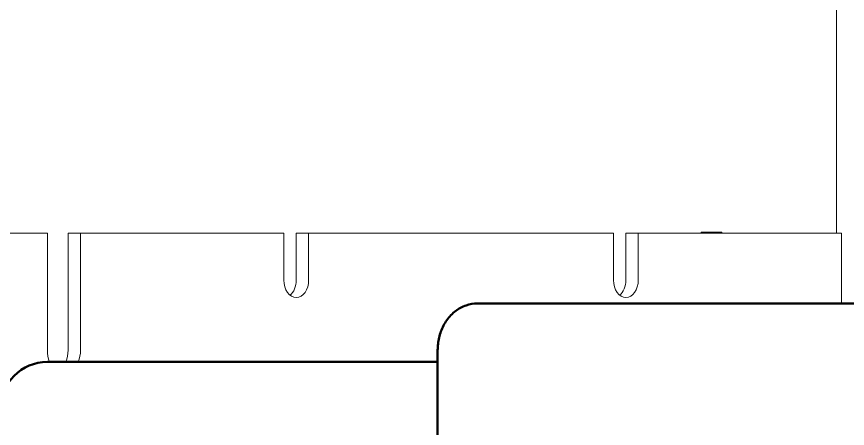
# Model space of a CAD drawing. Header units: inches. Extents: x 20 to 536, y 8 to 344.
# Drawn here: x 128.35 to 137.23, y 116.91 to 121.31 of the extents above; entities that cross this region are included whole.
import ezdxf

# ---------------------------------------------------------------- set-up
doc = ezdxf.new("R2010")
doc.units = ezdxf.units.IN
doc.header["$LTSCALE"] = 16
doc.header["$MEASUREMENT"] = 0
doc.layers.add('Visible (ANSI)', color=7, linetype='Continuous', lineweight=50)

msp = doc.modelspace()

# ---------------------------------------------------------------- linework, layer by layer
at = {"layer": 'Visible (ANSI)', "linetype": 'Continuous', "lineweight": 18}
for p, q in [((137.110706, 118.993472), (137.110706, 121.618472)), ((128.679165, 118.993472), (127.255508, 118.993472)), ((128.679165, 117.743472), (128.679165, 118.993472)), ((128.900136, 118.993472), (129.032718, 118.993472)), ((128.900136, 117.743472), (128.900136, 118.993472)), ((131.205304, 118.993472), (129.032718, 118.993472)), ((129.032718, 118.993472), (129.032718, 117.743472)), ((131.205304, 118.493472), (131.205304, 118.993472)), ((131.337886, 118.993472), (131.470469, 118.993472)), ((131.337886, 118.493472), (131.337886, 118.993472)), ((134.726696, 118.993472), (131.470469, 118.993472)), ((131.470469, 118.993472), (131.470469, 118.493472)), ((134.726696, 118.493472), (134.726696, 118.993472)), ((134.859278, 118.993472), (134.991861, 118.993472)), ((134.859278, 118.493472), (134.859278, 118.993472)), ((137.164446, 118.993472), (134.991861, 118.993472)), ((134.991861, 118.993472), (134.991861, 118.493472)), ((135.664714, 119.003472), (135.885032, 119.003472)), ((135.664714, 119.003472), (135.664714, 118.993472)), ((135.885032, 119.003472), (135.885032, 118.993472)), ((137.164446, 118.243472), (137.164446, 118.993472))]:
    msp.add_line(p, q, dxfattribs=at)
at = {"layer": 'Visible (ANSI)'}
for p, q in [((133.452238, 118.243472), (133.275461, 118.243472)), ((143.705286, 118.243472), (133.452238, 118.243472)), ((132.848685, 117.743472), (132.848685, 100.993472)), ((132.848685, 117.618472), (128.679267, 117.618472))]:
    msp.add_line(p, q, dxfattribs=at)
msp.add_arc((128.679267, 117.118472), 0.5, 90, 180, dxfattribs=at)
at = {"layer": 'Visible (ANSI)', "linetype": 'Continuous', "lineweight": 18}
for centre, major_axis, start_param, end_param in [((131.337886, 118.493472), (0, -0.1875), 4.71238898, 7.85398163), ((131.205304, 118.493472), (0, 0.1875), 3.66519143, 4.71238898), ((134.859278, 118.493472), (0, -0.1875), 4.71238898, 7.85398163), ((134.726696, 118.493472), (0, 0.1875), 3.66519143, 4.71238898), ((128.855942, 117.743472), (0, 0.25), 1.57079633, 2.0943951), ((128.723359, 117.743472), (0, 0.25), 4.1887902, 4.71238898), ((128.855942, 117.743472), (0, -0.25), 1.04719755, 1.57079633)]:
    msp.add_ellipse(centre, major_axis=major_axis, ratio=0.70710678, start_param=start_param, end_param=end_param, dxfattribs=at)
at = {"layer": 'Visible (ANSI)'}
msp.add_open_spline([(133.275461, 118.243472), (133.233298, 118.243472), (133.191237, 118.236162), (133.111415, 118.208715), (133.074079, 118.188071), (133.004245, 118.135359), (132.973183, 118.102152), (132.920196, 118.028029), (132.899147, 117.986626), (132.867966, 117.901233), (132.857833, 117.857184), (132.850011, 117.789712), (132.848685, 117.766592), (132.848685, 117.743472)], degree=3, knots=[1.57079633, 1.57079633, 1.57079633, 1.57079633, 1.80931024, 1.80931024, 2.06106977, 2.06106977, 2.35075453, 2.35075453, 2.6649138, 2.6649138, 2.97907306, 2.97907306, 3.14159265, 3.14159265, 3.14159265, 3.14159265], dxfattribs=at)

doc.saveas('drawing.dxf')
